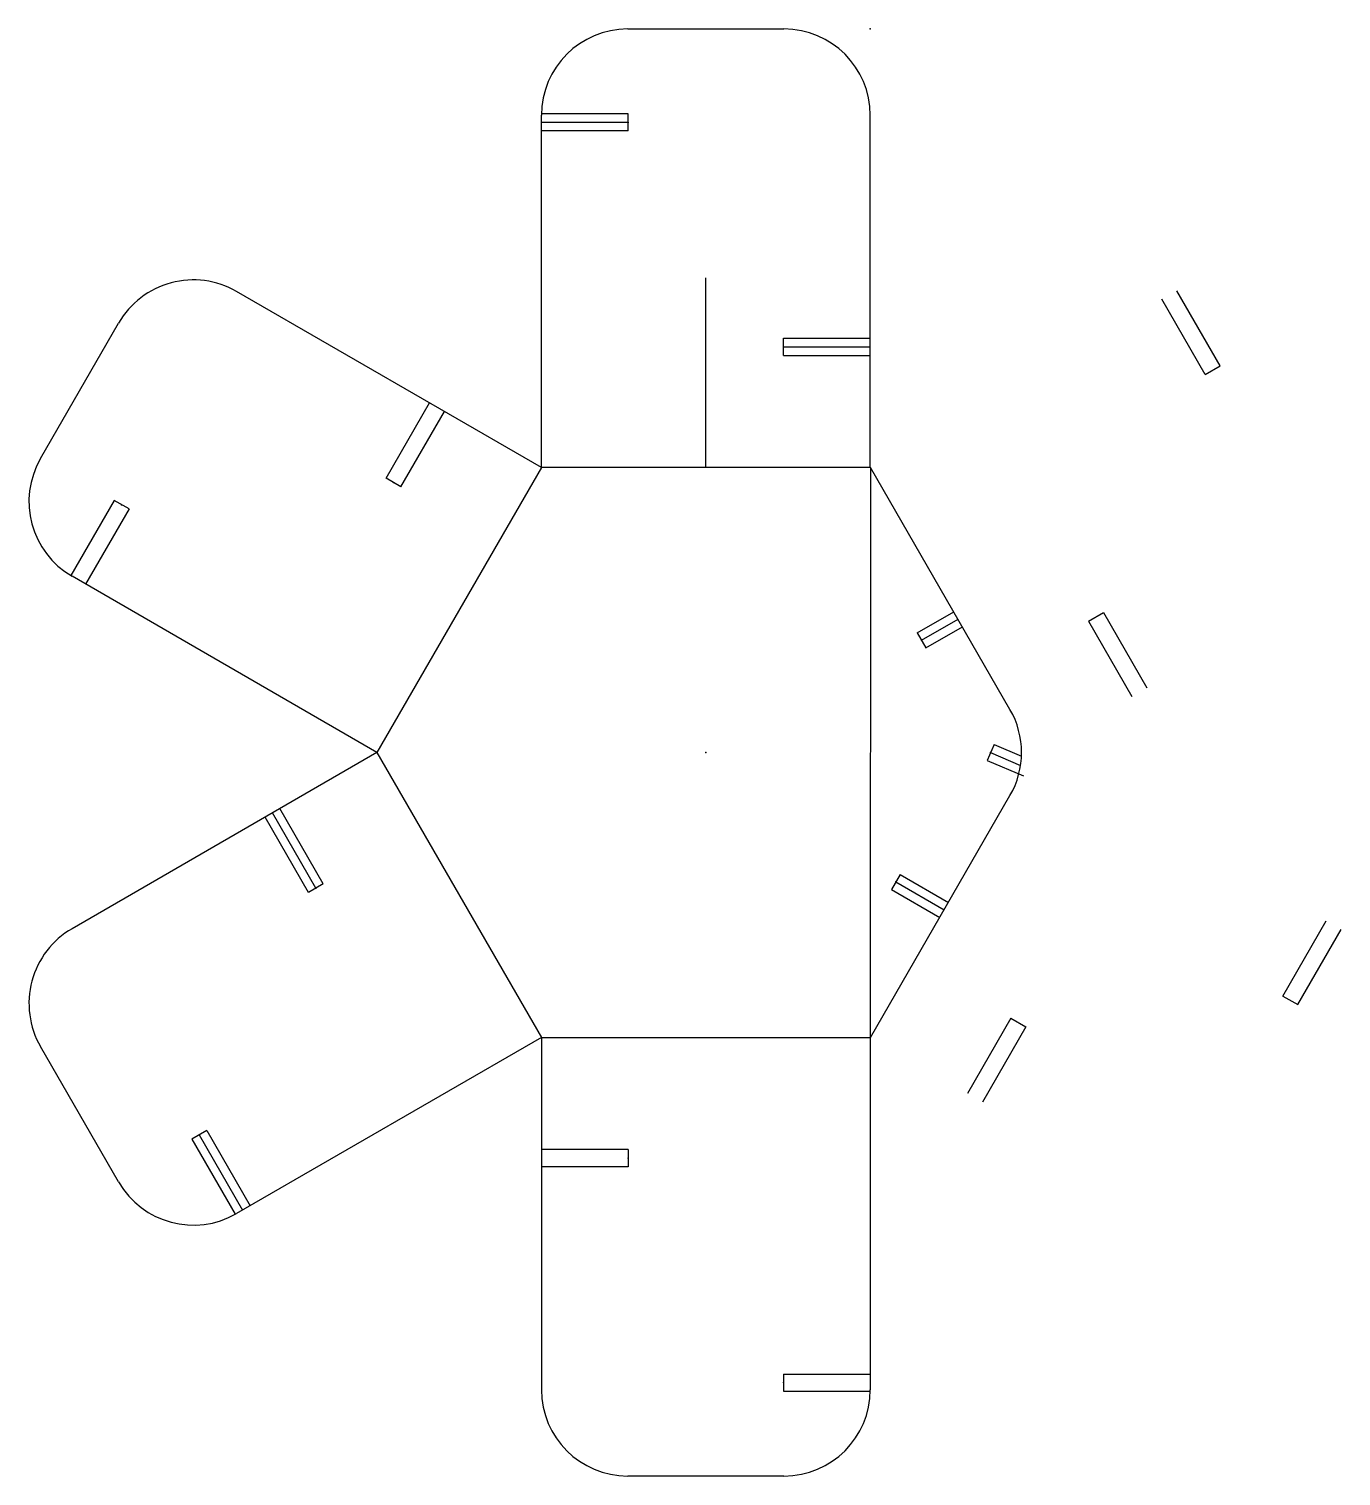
# Model space of a CAD drawing. Header units: millimetres. Extents: x -78 to 74, y -84 to 84.
import ezdxf

# ---------------------------------------------------------------- set-up
doc = ezdxf.new("R2010")
doc.units = ezdxf.units.MM
doc.layers.get('0').update_dxf_attribs({"linetype": 'CONTINUOUS'})

msp = doc.modelspace()

# ---------------------------------------------------------------- linework, layer by layer
for p, q in [((-9.05, 83.82), (9.05, 83.82)), ((-9, 74), (-19.05, 74)), ((-9, 74), (-19.05, 74)), ((-19.05, 33.02), (-19.05, 73.82)), ((-9, 72), (-9, 74)), ((19.05, 33.02), (19.05, 73.82)), ((-9, 73), (-19.05, 73)), ((-9, 72), (-19.05, 72)), ((-9, 72), (-19.05, 72)), ((0, 33.02), (0, 55)), ((-19.07, 33.01), (-54.4, 53.41)), ((57.85, 43.79), (52.83, 52.5)), ((59.59, 44.79), (54.56, 53.5)), ((-77.12, 34.07), (-68.07, 49.75)), ((9, 48), (19.05, 48)), ((9, 48), (19.05, 48)), ((9, 46), (9, 48)), ((9, 47), (19.05, 47)), ((9, 46), (19.05, 46)), ((9, 46), (19.05, 46)), ((57.85, 43.79), (59.59, 44.79)), ((-37.07, 31.79), (-32.04, 40.5)), ((-35.34, 30.79), (-30.31, 39.5)), ((19.06, 33.02), (19.05, -33.02)), ((-35.34, 30.79), (-37.07, 31.79)), ((-68.59, 29.21), (-73.61, 20.5)), ((-66.85, 28.21), (-68.59, 29.21)), ((-66.85, 28.21), (-71.88, 19.5)), ((-38.12, 0.01), (-73.45, 20.41)), ((24.5, 13.87), (28.72, 16.3)), ((25, 13), (29.22, 15.43)), ((44.34, 15.21), (46.07, 16.21)), ((44.34, 15.21), (49.36, 6.5)), ((46.07, 16.21), (51.09, 7.5)), ((24.5, 13.87), (25.5, 12.13)), ((25.5, 12.13), (29.72, 14.57)), ((33.39, 0.92), (32.6, -0.91)), ((33, 0), (36.47, -1.49)), ((33.39, 0.92), (36.57, -0.44)), ((-38.12, -0.01), (-73.45, -20.41)), ((32.6, -0.91), (36.81, -2.72)), ((-44.34, -15.21), (-49.36, -6.5)), ((-46.07, -16.21), (-51.09, -7.5)), ((-45.2, -15.71), (-50.23, -7)), ((22.5, -14.13), (21.5, -15.87)), ((22, -15), (27.6, -18.23)), ((22.5, -14.13), (28.1, -17.37)), ((-44.34, -15.21), (-46.07, -16.21)), ((21.5, -15.87), (27.1, -19.1)), ((66.85, -28.21), (71.88, -19.5)), ((68.59, -29.21), (73.61, -20.5)), ((66.85, -28.21), (68.59, -29.21)), ((35.34, -30.79), (30.31, -39.5)), ((37.07, -31.79), (32.04, -40.5)), ((35.34, -30.79), (37.07, -31.79)), ((-19.07, -33.01), (-54.4, -53.41)), ((-19.05, -33.02), (-19.05, -73.82)), ((19.05, -33.02), (19.05, -73.82)), ((-68.07, -49.75), (-77.12, -34.07)), ((-57.85, -43.79), (-59.59, -44.79)), ((-59.59, -44.79), (-54.56, -53.5)), ((-58.72, -44.29), (-53.69, -53)), ((-57.85, -43.79), (-52.83, -52.5)), ((-9, -46), (-19.05, -46)), ((-9, -46), (-9, -48)), ((-9, -48), (-19.05, -48)), ((9, -72), (19.05, -72)), ((9, -72), (9, -74)), ((9, -74), (19.05, -74)), ((9.05, -83.82), (-9.05, -83.82))]:
    msp.add_line(p, q)
msp.add_lwpolyline([(19.06, 33.02), (-19.06, 33.02), (-38.13, 0), (-19.06, -33.02), (19.06, -33.02), (35.24, -5, 0.267949), (35.24, 5)], format="xyb", close=True)
for centre, start, end in [((-9.05, 73.82), 90, 180), ((9.05, 73.82), 0, 90), ((-59.4, 44.75), 60, 150), ((-68.45, 29.07), 150, 240), ((-68.45, -29.07), 120, 210), ((-59.4, -44.75), 210, 300), ((-9.05, -73.82), 180, 270), ((9.05, -73.82), 270, 360)]:
    msp.add_arc(centre, 10, start, end)
for p in [(19.05, 83.82), (-9, 73), (9, 47), (-36.2, 31.29), (-67.72, 28.71), (25, 13), (0, 0), (0, 0), (33, 0), (22, -15), (-45.2, -15.71), (-58.72, -44.29), (-9, -47), (9, -73)]:
    msp.add_point(p)

doc.saveas('drawing.dxf')
